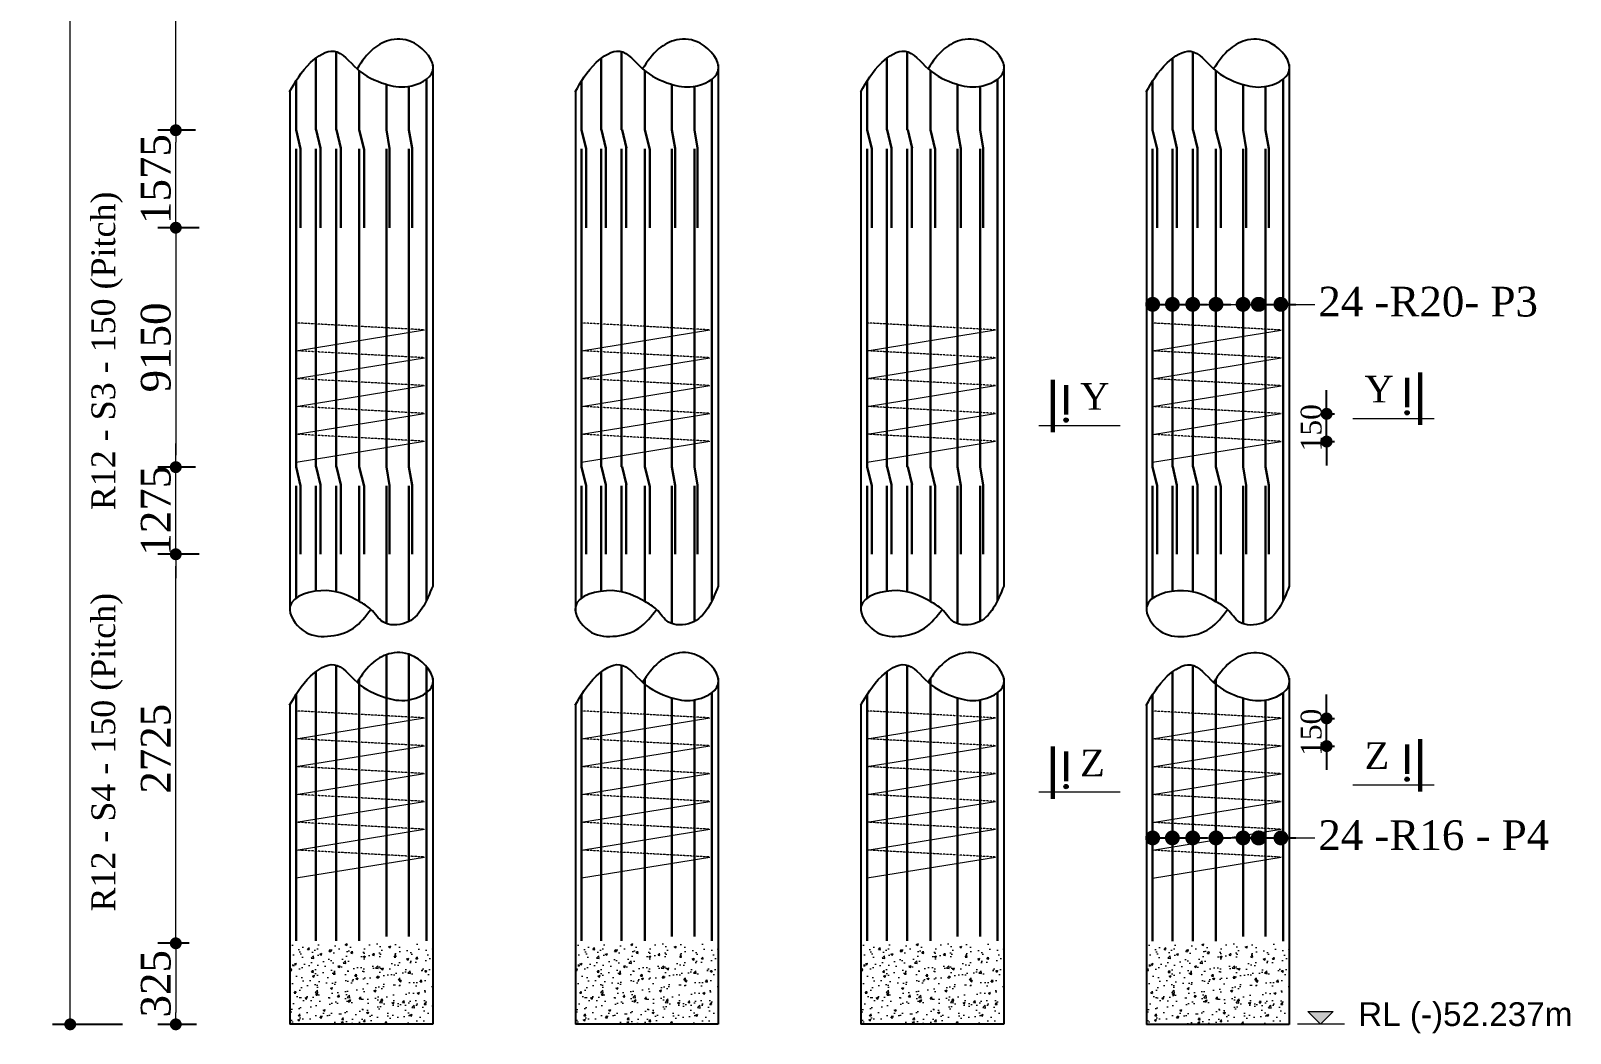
# Model space of a CAD drawing. Header units: millimetres. Extents: x -452357 to 35267, y 81803 to 461763.
# Drawn here: x -189205 to -176266, y 397953 to 406376 of the extents above; entities that cross this region are included whole.
import ezdxf

# ---------------------------------------------------------------- set-up
doc = ezdxf.new("R2010")
doc.units = ezdxf.units.MM
doc.header["$PDMODE"] = 2
doc.linetypes.add('DASHEDX2', pattern=[38.1, 25.4, -12.7])
doc.layers.get('Defpoints').update_dxf_attribs({"lineweight": 13})
for name, color, linetype, lineweight in [('Binder', 136, 'Continuous', 15), ('dim', 96, 'Continuous', 25), ('Dimision', 96, 'Continuous', 18), ('hatch', 65, 'Continuous', 15), ('Reinf.', 12, 'Continuous', 30), ('Text', 7, 'Continuous', 15)]:
    doc.layers.add(name, color=color, linetype=linetype, lineweight=lineweight)
doc.layers.add('Pire Line', color=11, linetype='Continuous')
doc.styles.add('ROMANS', font='arial.ttf', dxfattribs={"height": 200})
doc.styles.get("Standard").update_dxf_attribs({"font": 'times.ttf'})
doc.dimstyles.new('ISO-25', dxfattribs={"dimtxt": 175, "dimasz": 100, "dimexe": 65, "dimexo": 115.625, "dimgap": 40, "dimtad": 1, "dimtoh": 1, "dimdec": 0, "dimtxsty": 'Standard', "dimblk": 'DOT', "dimcen": 300, "dimclrd": 256, "dimclre": 256, "dimclrt": 256, "dimadec": 0, "dimazin": 0, "dimtfac": 1, "dimtdec": 0, "dimtix": 1, "dimtmove": 0, "dimatfit": 3, "dimldrblk": 'DOT', "dimfxl": 75, "dimlwd": -1, "dimarcsym": 0})

# ---------------------------------------------------------------- blocks, each defined once
blk = doc.blocks.new('_Dot')
at = {"color": 0, "linetype": 'ByBlock', "lineweight": -2}
blk.add_line((-0.5, 0), (-1, 0), dxfattribs=at)
at = {"color": 0, "linetype": 'ByBlock', "const_width": 0.5}
blk.add_lwpolyline([(-0.25, 0, 1), (0.25, 0, 1)], format="xyb", close=True, dxfattribs=at)
blk = doc.blocks.new('*D720')
at = {"layer": 'Defpoints', "color": 0, "ltscale": 3, "transparency": 16777216}
for p in [(-187986, 409167), (-187673, 409167), (-187703, 405540)]:
    blk.add_point(p, dxfattribs=at)
at = {"layer": 'Dimision', "color": 1, "lineweight": -2, "ltscale": 3, "transparency": 16777216}
for p, q in [((-187788, 409167), (-188136, 409167)), ((-187819, 405540), (-188136, 405540))]:
    blk.add_line(p, q, dxfattribs=at)
at = {"layer": 'Dimision', "ltscale": 3, "transparency": 16777216}
blk.add_line((-187986, 405640), (-187986, 409067), dxfattribs=at)
at = {"layer": 'Dimision', "ltscale": 3, "transparency": 16777216, "xscale": 100, "yscale": 100, "zscale": 100}
for p, rotation in [((-187986, 409167), 90), ((-187986, 405540), 270)]:
    blk.add_blockref('_Dot', p, dxfattribs=dict(at, rotation=rotation))
at = {"layer": 'Dimision', "ltscale": 3, "transparency": 16777216, "insert": (-188153, 407353), "char_height": 250, "attachment_point": 5, "rotation": 90}
blk.add_mtext('8850', dxfattribs=at)
blk = doc.blocks.new('*D724')
at = {"layer": 'Defpoints', "color": 0, "ltscale": 3, "transparency": 16777216}
for p in [(-187757, 398708), (-187986, 398027), (-187696, 398027)]:
    blk.add_point(p, dxfattribs=at)
at = {"layer": 'Dimision', "color": 1, "lineweight": -2, "ltscale": 3, "transparency": 16777216}
for p, q in [((-187872, 398708), (-188136, 398708)), ((-187812, 398027), (-188136, 398027))]:
    blk.add_line(p, q, dxfattribs=at)
at = {"layer": 'Dimision', "ltscale": 3, "transparency": 16777216}
blk.add_line((-187986, 398608), (-187986, 398127), dxfattribs=at)
at = {"layer": 'Dimision', "ltscale": 3, "transparency": 16777216, "xscale": 100, "yscale": 100, "zscale": 100}
for p, rotation in [((-187986, 398708), 90), ((-187986, 398027), 270)]:
    blk.add_blockref('_Dot', p, dxfattribs=dict(at, rotation=rotation))
at = {"layer": 'Dimision', "ltscale": 3, "transparency": 16777216, "insert": (-188153, 398368), "char_height": 250, "attachment_point": 5, "rotation": 90}
blk.add_mtext('325', dxfattribs=at)
blk = doc.blocks.new('*D725')
at = {"layer": 'Defpoints', "color": 0, "ltscale": 3, "transparency": 16777216}
for p in [(-188873, 427702), (-188486, 427702), (-188319, 398027)]:
    blk.add_point(p, dxfattribs=at)
at = {"layer": 'Dimision', "color": 1, "lineweight": -2, "ltscale": 3, "transparency": 16777216}
for p, q in [((-188602, 427702), (-189023, 427702)), ((-188435, 398027), (-189023, 398027))]:
    blk.add_line(p, q, dxfattribs=at)
at = {"layer": 'Dimision', "ltscale": 3, "transparency": 16777216}
blk.add_line((-188873, 398127), (-188873, 427602), dxfattribs=at)
at = {"layer": 'Dimision', "ltscale": 3, "transparency": 16777216, "xscale": 100, "yscale": 100, "zscale": 100}
for p, rotation in [((-188873, 427702), 90), ((-188873, 398027), 270)]:
    blk.add_blockref('_Dot', p, dxfattribs=dict(at, rotation=rotation))
at = {"layer": 'Dimision', "ltscale": 3, "transparency": 16777216, "insert": (-189040, 412865), "char_height": 250, "attachment_point": 5, "rotation": 90}
blk.add_mtext('56450', dxfattribs=at)
blk = doc.blocks.new('*D698')
at = {"layer": 'Defpoints', "color": 0, "ltscale": 3, "transparency": 16777216}
for p in [(-187986, 405540), (-187703, 405540), (-187673, 404721)]:
    blk.add_point(p, dxfattribs=at)
at = {"layer": 'Dimision', "color": 1, "lineweight": -2, "ltscale": 3, "transparency": 16777216}
for p, q in [((-187819, 405540), (-188136, 405540)), ((-187788, 404721), (-188136, 404721))]:
    blk.add_line(p, q, dxfattribs=at)
at = {"layer": 'Dimision', "ltscale": 3, "transparency": 16777216}
blk.add_line((-187986, 404821), (-187986, 405440), dxfattribs=at)
at = {"layer": 'Dimision', "ltscale": 3, "transparency": 16777216, "xscale": 100, "yscale": 100, "zscale": 100}
for p, rotation in [((-187986, 405540), 90), ((-187986, 404721), 270)]:
    blk.add_blockref('_Dot', p, dxfattribs=dict(at, rotation=rotation))
at = {"layer": 'Dimision', "ltscale": 3, "transparency": 16777216, "insert": (-188153, 405130), "char_height": 250, "attachment_point": 5, "rotation": 90}
blk.add_mtext('1575', dxfattribs=at)
blk = doc.blocks.new('*D699')
at = {"layer": 'Defpoints', "color": 0, "ltscale": 3, "transparency": 16777216}
for p in [(-187703, 404721), (-187986, 402709), (-187703, 402709)]:
    blk.add_point(p, dxfattribs=at)
at = {"layer": 'Dimision', "color": 1, "lineweight": -2, "ltscale": 3, "transparency": 16777216}
for p, q in [((-187819, 404721), (-188136, 404721)), ((-187819, 402709), (-188136, 402709))]:
    blk.add_line(p, q, dxfattribs=at)
at = {"layer": 'Dimision', "ltscale": 3, "transparency": 16777216}
blk.add_line((-187986, 404621), (-187986, 402809), dxfattribs=at)
at = {"layer": 'Dimision', "ltscale": 3, "transparency": 16777216, "xscale": 100, "yscale": 100, "zscale": 100}
for p, rotation in [((-187986, 404721), 90), ((-187986, 402709), 270)]:
    blk.add_blockref('_Dot', p, dxfattribs=dict(at, rotation=rotation))
at = {"layer": 'Dimision', "ltscale": 3, "transparency": 16777216, "insert": (-188153, 403715), "char_height": 250, "attachment_point": 5, "rotation": 90}
blk.add_mtext('9150', dxfattribs=at)
blk = doc.blocks.new('*D760')
at = {"layer": 'Defpoints', "color": 0, "ltscale": 3, "transparency": 16777216}
for p in [(-187986, 402709), (-187703, 402709), (-187673, 401977)]:
    blk.add_point(p, dxfattribs=at)
at = {"layer": 'Dimision', "ltscale": 3, "transparency": 16777216}
for p, q in [((-187986, 402809), (-187986, 402909)), ((-187986, 401977), (-187986, 402709)), ((-187986, 401877), (-187986, 401777))]:
    blk.add_line(p, q, dxfattribs=at)
at = {"layer": 'Dimision', "color": 1, "lineweight": -2, "ltscale": 3, "transparency": 16777216}
for p, q in [((-187819, 402709), (-188136, 402709)), ((-187788, 401977), (-188136, 401977))]:
    blk.add_line(p, q, dxfattribs=at)
at = {"layer": 'Dimision', "ltscale": 3, "transparency": 16777216, "xscale": 100, "yscale": 100, "zscale": 100}
for p, rotation in [((-187986, 402709), 270), ((-187986, 401977), 90)]:
    blk.add_blockref('_Dot', p, dxfattribs=dict(at, rotation=rotation))
at = {"layer": 'Dimision', "ltscale": 3, "transparency": 16777216, "insert": (-188153, 402343), "char_height": 250, "attachment_point": 5, "rotation": 90}
blk.add_mtext('1275', dxfattribs=at)
blk = doc.blocks.new('*D761')
at = {"layer": 'Defpoints', "color": 0, "ltscale": 3, "transparency": 16777216}
for p in [(-187986, 401977), (-187703, 401977), (-187757, 398708)]:
    blk.add_point(p, dxfattribs=at)
at = {"layer": 'Dimision', "color": 1, "lineweight": -2, "ltscale": 3, "transparency": 16777216}
for p, q in [((-187819, 401977), (-188136, 401977)), ((-187872, 398708), (-188136, 398708))]:
    blk.add_line(p, q, dxfattribs=at)
at = {"layer": 'Dimision', "ltscale": 3, "transparency": 16777216}
blk.add_line((-187986, 398808), (-187986, 401877), dxfattribs=at)
at = {"layer": 'Dimision', "ltscale": 3, "transparency": 16777216, "xscale": 100, "yscale": 100, "zscale": 100}
for p, rotation in [((-187986, 401977), 90), ((-187986, 398708), 270)]:
    blk.add_blockref('_Dot', p, dxfattribs=dict(at, rotation=rotation))
at = {"layer": 'Dimision', "ltscale": 3, "transparency": 16777216, "insert": (-188153, 400343), "char_height": 250, "attachment_point": 5, "rotation": 90}
blk.add_mtext('2725', dxfattribs=at)
blk = doc.blocks.new('*D738')
at = {"layer": 'Defpoints', "color": 0, "ltscale": 3, "transparency": 16777216}
for p in [(-178722, 403157), (-178313, 403157), (-178736, 402924)]:
    blk.add_point(p, dxfattribs=at)
at = {"layer": 'Pire Line', "linetype": 'Continuous', "ltscale": 3, "transparency": 16777216}
for p, q in [((-178313, 403257), (-178313, 403357)), ((-178313, 402924), (-178313, 403157)), ((-178313, 402824), (-178313, 402724))]:
    blk.add_line(p, q, dxfattribs=at)
at = {"layer": 'Pire Line', "linetype": 'Continuous', "lineweight": -2, "ltscale": 3, "transparency": 16777216}
for p, q in [((-178348, 403157), (-178248, 403157)), ((-178348, 402924), (-178248, 402924))]:
    blk.add_line(p, q, dxfattribs=at)
at = {"layer": 'Pire Line', "ltscale": 3, "transparency": 16777216, "xscale": 100, "yscale": 100, "zscale": 100}
for p, rotation in [((-178313, 403157), 270), ((-178313, 402924), 90)]:
    blk.add_blockref('_Dot', p, dxfattribs=dict(at, rotation=rotation))
at = {"layer": 'Pire Line', "ltscale": 3, "transparency": 16777216, "insert": (-178442, 403040), "char_height": 175, "attachment_point": 5, "rotation": 90}
blk.add_mtext('150', dxfattribs=at)
blk = doc.blocks.new('*D739')
at = {"layer": 'Defpoints', "color": 0, "ltscale": 3, "transparency": 16777216}
for p in [(-178722, 400598), (-178313, 400598), (-178736, 400365)]:
    blk.add_point(p, dxfattribs=at)
at = {"layer": 'Pire Line', "linetype": 'Continuous', "ltscale": 3, "transparency": 16777216}
for p, q in [((-178313, 400698), (-178313, 400798)), ((-178313, 400365), (-178313, 400598)), ((-178313, 400265), (-178313, 400165))]:
    blk.add_line(p, q, dxfattribs=at)
at = {"layer": 'Pire Line', "linetype": 'Continuous', "lineweight": -2, "ltscale": 3, "transparency": 16777216}
for p, q in [((-178348, 400598), (-178248, 400598)), ((-178348, 400365), (-178248, 400365))]:
    blk.add_line(p, q, dxfattribs=at)
at = {"layer": 'Pire Line', "ltscale": 3, "transparency": 16777216, "xscale": 100, "yscale": 100, "zscale": 100}
for p, rotation in [((-178313, 400598), 270), ((-178313, 400365), 90)]:
    blk.add_blockref('_Dot', p, dxfattribs=dict(at, rotation=rotation))
at = {"layer": 'Pire Line', "ltscale": 3, "transparency": 16777216, "insert": (-178442, 400481), "char_height": 175, "attachment_point": 5, "rotation": 90}
blk.add_mtext('150', dxfattribs=at)

msp = doc.modelspace()

# ---------------------------------------------------------------- hatches: boundary and pattern name
at = {"layer": 'Dimision', "ltscale": 5}
msp.add_hatch(color=256, dxfattribs=at).paths.add_polyline_path([(-178470.8, 398135.5), (-178258.6, 398135.5), (-178364.7, 398029.5)])
at = {"layer": 'hatch', "ltscale": 30}
h = msp.add_hatch(dxfattribs=at)
h.set_pattern_fill('AR-CONC', color=256, style=0)
h.set_pattern_definition([(50, (115809.95, 304691.55), (182.18467, -15.939086), [19.05, -209.55]), (355, (115809.95, 304691.55), (-35.24283, 191.05664), [15.24, -167.64]), (100.451, (115825.13, 304690.22), (146.9425, 175.11669), [16.19, -178.09]), (46.1842, (115809.95, 304742.35), (271.07904, -42.04233), [28.575, -314.325]), (96.6356, (115832.54, 304738.85), (237.40423, 247.42556), [24.285, -267.135]), (351.184, (115809.95, 304742.35), (237.4046, 247.42512), [22.86, -251.46]), (21, (115835.35, 304729.65), (151.61488, -102.26552), [19.05, -209.55]), (326, (115835.35, 304729.65), (61.80203, 184.18797), [15.24, -167.64]), (71.4514, (115847.99, 304721.13), (213.41649, 81.92286), [16.19, -178.09]), (37.5, (115809.95, 304691.55), (3.088603, 84.555039), [0, -165.608, 0, -170.18, 0, -168.275]), (7.5, (115809.95, 304691.55), (66.819663, 100.180575), [0, -97.028, 0, -161.798, 0, -64.135]), (327.5, (115753.31, 304691.55), (135.590595, -5.728744), [0, -63.5, 0, -198.12, 0, -262.89]), (317.5, (115727.91, 304691.55), (148.12918, 25.42649), [0, -82.55, 0, -131.572, 0, -186.69])])
h.paths.add_polyline_path([(-185826.7, 398708.2), (-187026.7, 398708.2), (-187026.7, 398027.5), (-185826.7, 398027.5)])
h = msp.add_hatch(dxfattribs=at)
h.set_pattern_fill('AR-CONC', color=256, style=0)
h.set_pattern_definition([(50, (118209.9, 304691.43), (182.18467, -15.939086), [19.05, -209.55]), (355, (118209.9, 304691.43), (-35.24283, 191.05664), [15.24, -167.64]), (100.451, (118225.08, 304690.1), (146.9425, 175.11669), [16.19, -178.09]), (46.1842, (118209.9, 304742.23), (271.07904, -42.04233), [28.575, -314.325]), (96.6356, (118232.49, 304738.73), (237.40423, 247.42556), [24.285, -267.135]), (351.184, (118209.9, 304742.23), (237.4046, 247.42512), [22.86, -251.46]), (21, (118235.3, 304729.53), (151.61488, -102.26552), [19.05, -209.55]), (326, (118235.3, 304729.53), (61.80203, 184.18797), [15.24, -167.64]), (71.4514, (118247.93, 304721), (213.41649, 81.92286), [16.19, -178.09]), (37.5, (118209.896, 304691.43), (3.088603, 84.555039), [0, -165.608, 0, -170.18, 0, -168.275]), (7.5, (118209.9, 304691.43), (66.819663, 100.180575), [0, -97.028, 0, -161.798, 0, -64.135]), (327.5, (118153.254, 304691.43), (135.590595, -5.728744), [0, -63.5, 0, -198.12, 0, -262.89]), (317.5, (118127.85, 304691.43), (148.12918, 25.42649), [0, -82.55, 0, -131.572, 0, -186.69])])
h.paths.add_polyline_path([(-183426.8, 398708.1), (-184626.8, 398708.1), (-184626.8, 398027.4), (-183426.8, 398027.4)])
h = msp.add_hatch(dxfattribs=at)
h.set_pattern_fill('AR-CONC', color=256, style=0)
h.set_pattern_definition([(50, (120609.9, 304691.43), (182.18467, -15.939086), [19.05, -209.55]), (355, (120609.9, 304691.43), (-35.24283, 191.05664), [15.24, -167.64]), (100.451, (120625.08, 304690.1), (146.9425, 175.11669), [16.19, -178.09]), (46.1842, (120609.9, 304742.23), (271.07904, -42.04233), [28.575, -314.325]), (96.6356, (120632.49, 304738.73), (237.40423, 247.42556), [24.285, -267.135]), (351.184, (120609.9, 304742.23), (237.4046, 247.42512), [22.86, -251.46]), (21, (120635.3, 304729.53), (151.61488, -102.26552), [19.05, -209.55]), (326, (120635.3, 304729.53), (61.80203, 184.18797), [15.24, -167.64]), (71.4514, (120647.93, 304721), (213.41649, 81.92286), [16.19, -178.09]), (37.5, (120609.896, 304691.43), (3.088603, 84.555039), [0, -165.608, 0, -170.18, 0, -168.275]), (7.5, (120609.9, 304691.43), (66.819663, 100.180575), [0, -97.028, 0, -161.798, 0, -64.135]), (327.5, (120553.254, 304691.43), (135.590595, -5.728744), [0, -63.5, 0, -198.12, 0, -262.89]), (317.5, (120527.85, 304691.43), (148.12918, 25.42649), [0, -82.55, 0, -131.572, 0, -186.69])])
h.paths.add_polyline_path([(-181026.8, 398708.1), (-182226.8, 398708.1), (-182226.8, 398027.4), (-181026.8, 398027.4)])
h = msp.add_hatch(dxfattribs=at)
h.set_pattern_fill('AR-CONC', color=256, style=0)
h.set_pattern_definition([(50, (123009.95, 304690.47), (182.18467, -15.939086), [19.05, -209.55]), (355, (123009.95, 304690.47), (-35.24283, 191.05664), [15.24, -167.64]), (100.451, (123025.13, 304689.14), (146.9425, 175.11669), [16.19, -178.09]), (46.1842, (123009.95, 304741.27), (271.07904, -42.04233), [28.575, -314.325]), (96.6356, (123032.54, 304737.76), (237.40423, 247.42556), [24.285, -267.135]), (351.184, (123009.95, 304741.27), (237.4046, 247.42512), [22.86, -251.46]), (21, (123035.35, 304728.57), (151.61488, -102.26552), [19.05, -209.55]), (326, (123035.35, 304728.57), (61.80203, 184.18797), [15.24, -167.64]), (71.4514, (123047.99, 304720.05), (213.41649, 81.92286), [16.19, -178.09]), (37.5, (123009.95, 304690.47), (3.088603, 84.555039), [0, -165.608, 0, -170.18, 0, -168.275]), (7.5, (123009.95, 304690.47), (66.819663, 100.180575), [0, -97.028, 0, -161.798, 0, -64.135]), (327.5, (122953.31, 304690.47), (135.590595, -5.728744), [0, -63.5, 0, -198.12, 0, -262.89]), (317.5, (122927.91, 304690.47), (148.12918, 25.42649), [0, -82.55, 0, -131.572, 0, -186.69])])
h.paths.add_polyline_path([(-178626.7, 398707.2), (-179826.7, 398707.2), (-179826.7, 398026.4), (-178626.7, 398026.4)])
at = {"layer": 'Text'}
for points in [[(-177637.1, 403183.5, -1), (-177637.1, 403147.6, -1)], [(-180503.1, 403122.1, 1), (-180503.1, 403086.2, 1)], [(-177637.1, 400104.2, -1), (-177637.1, 400068.4, -1)], [(-180503.1, 400042.9, 1), (-180503.1, 400007, 1)]]:
    msp.add_hatch(color=256, dxfattribs=at).paths.add_polyline_path(points)

# ---------------------------------------------------------------- linework, layer by layer
at = {"layer": 'Binder', "linetype": 'DASHEDX2', "ltscale": 0.007}
for p, q in [((-185896.3, 403862.2), (-186975.2, 403920.8)), ((-183496.4, 403862), (-184575.2, 403920.7)), ((-181096.4, 403862), (-182175.2, 403920.7)), ((-178696.3, 403861.1), (-179775.2, 403919.7)), ((-185896.3, 403628.3), (-186975.2, 403687)), ((-183496.4, 403628.2), (-184575.2, 403686.9)), ((-181096.4, 403628.2), (-182175.2, 403686.9)), ((-178696.3, 403627.3), (-179775.2, 403685.9)), ((-185896.3, 403394.5), (-186975.2, 403453.2)), ((-183496.4, 403394.4), (-184575.2, 403453.1)), ((-181096.4, 403394.4), (-182175.2, 403453.1)), ((-178696.3, 403393.5), (-179775.2, 403452.1)), ((-185896.3, 403160.7), (-186975.2, 403219.4)), ((-183496.4, 403160.6), (-184575.2, 403219.3)), ((-181096.4, 403160.6), (-182175.2, 403219.3)), ((-178696.3, 403159.6), (-179775.2, 403218.3)), ((-185896.3, 402926.9), (-186975.2, 402985.6)), ((-183496.4, 402926.8), (-184575.2, 402985.5)), ((-181096.4, 402926.8), (-182175.2, 402985.5)), ((-178696.3, 402925.8), (-179775.2, 402984.5)), ((-185896.3, 400602), (-186975.2, 400660.6)), ((-183496.4, 400601.8), (-184575.2, 400660.5)), ((-181096.4, 400601.8), (-182175.2, 400660.5)), ((-178696.3, 400600.9), (-179775.2, 400659.6)), ((-185896.3, 400368.2), (-186975.2, 400426.8)), ((-183496.4, 400368), (-184575.2, 400426.7)), ((-181096.4, 400368), (-182175.2, 400426.7)), ((-178696.3, 400367.1), (-179775.2, 400425.7)), ((-185896.3, 400134.4), (-186975.2, 400193)), ((-183496.4, 400134.2), (-184575.2, 400192.9)), ((-181096.4, 400134.2), (-182175.2, 400192.9)), ((-178696.3, 400133.3), (-179775.2, 400191.9)), ((-185896.3, 399900.5), (-186975.2, 399959.2)), ((-183496.4, 399900.4), (-184575.2, 399959.1)), ((-181096.4, 399900.4), (-182175.2, 399959.1)), ((-178696.3, 399899.5), (-179775.2, 399958.1)), ((-185896.3, 399666.7), (-186975.2, 399725.4)), ((-183496.4, 399666.6), (-184575.2, 399725.3)), ((-181096.4, 399666.6), (-182175.2, 399725.3)), ((-178696.3, 399665.7), (-179775.2, 399724.3)), ((-185896.3, 399432.9), (-186975.2, 399491.6)), ((-183496.4, 399432.8), (-184575.2, 399491.5)), ((-181096.4, 399432.8), (-182175.2, 399491.5)), ((-178696.3, 399431.8), (-179775.2, 399490.5))]:
    msp.add_line(p, q, dxfattribs=at)
at = {"layer": 'Binder', "ltscale": 5}
for p, q in [((-186975.2, 403687), (-185896.3, 403862.2)), ((-184575.2, 403686.9), (-183496.4, 403862)), ((-182175.2, 403686.9), (-181096.4, 403862)), ((-179775.2, 403685.9), (-178696.3, 403861.1)), ((-186975.2, 403453.2), (-185896.3, 403628.3)), ((-184575.2, 403453.1), (-183496.4, 403628.2)), ((-182175.2, 403453.1), (-181096.4, 403628.2)), ((-179775.2, 403452.1), (-178696.3, 403627.3)), ((-186975.2, 403219.4), (-185896.3, 403394.5)), ((-184575.2, 403219.3), (-183496.4, 403394.4)), ((-182175.2, 403219.3), (-181096.4, 403394.4)), ((-179775.2, 403218.3), (-178696.3, 403393.5)), ((-186975.2, 402985.6), (-185896.3, 403160.7)), ((-184575.2, 402985.5), (-183496.4, 403160.6)), ((-182175.2, 402985.5), (-181096.4, 403160.6)), ((-179775.2, 402984.5), (-178696.3, 403159.6)), ((-186975.2, 402751.8), (-185896.3, 402926.9)), ((-184575.2, 402751.7), (-183496.4, 402926.8)), ((-182175.2, 402751.7), (-181096.4, 402926.8)), ((-179775.2, 402750.7), (-178696.3, 402925.8)), ((-186975.2, 400426.8), (-185896.3, 400602)), ((-184575.2, 400426.7), (-183496.4, 400601.8)), ((-182175.2, 400426.7), (-181096.4, 400601.8)), ((-179775.2, 400425.7), (-178696.3, 400600.9)), ((-186975.2, 400193), (-185896.3, 400368.2)), ((-184575.2, 400192.9), (-183496.4, 400368)), ((-182175.2, 400192.9), (-181096.4, 400368)), ((-179775.2, 400191.9), (-178696.3, 400367.1)), ((-186975.2, 399959.2), (-185896.3, 400134.4)), ((-184575.2, 399959.1), (-183496.4, 400134.2)), ((-182175.2, 399959.1), (-181096.4, 400134.2)), ((-179775.2, 399958.1), (-178696.3, 400133.3)), ((-186975.2, 399725.4), (-185896.3, 399900.5)), ((-184575.2, 399725.3), (-183496.4, 399900.4)), ((-182175.2, 399725.3), (-181096.4, 399900.4)), ((-179775.2, 399724.3), (-178696.3, 399899.5)), ((-186975.2, 399491.6), (-185896.3, 399666.7)), ((-184575.2, 399491.5), (-183496.4, 399666.6)), ((-182175.2, 399491.5), (-181096.4, 399666.6)), ((-179775.2, 399490.5), (-178696.3, 399665.7)), ((-186975.2, 399257.8), (-185896.3, 399432.9)), ((-184575.2, 399257.7), (-183496.4, 399432.8)), ((-182175.2, 399257.7), (-181096.4, 399432.8)), ((-179775.2, 399256.7), (-178696.3, 399431.8))]:
    msp.add_line(p, q, dxfattribs=at)
at = {"layer": 'dim', "ltscale": 30}
for points in [[(-187028.8, 405863.3), (-186852.4, 406108.1), (-186654.7, 406204.7), (-186462.5, 406056.6), (-186226.9, 405929.4), (-186036.3, 405907.3), (-185826.7, 406040.2), (-185979.1, 406271.1), (-186174.9, 406299.6), (-186324.6, 406225.7), (-186462.5, 406056.6)], [(-184628.8, 405863.1), (-184452.4, 406107.9), (-184254.8, 406204.5), (-184062.5, 406056.4), (-183827, 405929.3), (-183636.3, 405907.2), (-183426.8, 406040.1), (-183579.1, 406270.9), (-183775, 406299.5), (-183924.7, 406225.6), (-184062.5, 406056.4)], [(-182228.8, 405863.1), (-182052.4, 406107.9), (-181854.8, 406204.5), (-181662.5, 406056.4), (-181427, 405929.3), (-181236.3, 405907.2), (-181026.8, 406040.1), (-181179.1, 406270.9), (-181375, 406299.5), (-181524.7, 406225.6), (-181662.5, 406056.4)], [(-179828.8, 405862.2), (-179652.4, 406107), (-179454.7, 406203.6), (-179262.5, 406055.5), (-179026.9, 405928.3), (-178836.3, 405906.2), (-178626.7, 406039.1), (-178779.1, 406270), (-178974.9, 406298.6), (-179124.6, 406224.7), (-179262.5, 406055.5)], [(-185826.7, 401710.3), (-186054.3, 401400.4), (-186244.2, 401407.9), (-186345.4, 401513.9), (-186442.8, 401579.7), (-186717, 401671.5), (-187026.7, 401534.2), (-186914.6, 401335.5), (-186711.7, 401287.7), (-186492.7, 401356.4), (-186345.4, 401513.9)], [(-183426.8, 401710.2), (-183654.4, 401400.3), (-183844.3, 401407.7), (-183945.4, 401513.7), (-184042.8, 401579.6), (-184317, 401671.4), (-184626.8, 401534.1), (-184514.6, 401335.3), (-184311.8, 401287.6), (-184092.7, 401356.3), (-183945.4, 401513.7)], [(-181026.8, 401710.2), (-181254.4, 401400.3), (-181444.3, 401407.7), (-181545.4, 401513.7), (-181642.8, 401579.6), (-181917, 401671.4), (-182226.8, 401534.1), (-182114.6, 401335.3), (-181911.8, 401287.6), (-181692.7, 401356.3), (-181545.4, 401513.7)], [(-178626.7, 401709.2), (-178854.3, 401399.4), (-179044.2, 401406.8), (-179145.4, 401512.8), (-179242.8, 401578.7), (-179517, 401670.4), (-179826.7, 401533.1), (-179714.6, 401334.4), (-179511.7, 401286.6), (-179292.7, 401355.3), (-179145.4, 401512.8)], [(-187028.8, 400707.8), (-186852.4, 400952.6), (-186654.7, 401049.2), (-186462.5, 400901.1), (-186226.9, 400774), (-186036.3, 400751.9), (-185826.7, 400884.8), (-185979.1, 401115.6), (-186174.9, 401144.2), (-186324.6, 401070.3), (-186462.5, 400901.1)], [(-184628.8, 400707.7), (-184452.4, 400952.5), (-184254.8, 401049.1), (-184062.5, 400901), (-183827, 400773.9), (-183636.3, 400751.7), (-183426.8, 400884.7), (-183579.1, 401115.5), (-183775, 401144.1), (-183924.7, 401070.2), (-184062.5, 400901)], [(-182228.8, 400707.7), (-182052.4, 400952.5), (-181854.8, 401049.1), (-181662.5, 400901), (-181427, 400773.9), (-181236.3, 400751.7), (-181026.8, 400884.7), (-181179.1, 401115.5), (-181375, 401144.1), (-181524.7, 401070.2), (-181662.5, 400901)], [(-179828.8, 400706.8), (-179652.4, 400951.5), (-179454.7, 401048.1), (-179262.5, 400900), (-179026.9, 400772.9), (-178836.3, 400750.8), (-178626.7, 400883.7), (-178779.1, 401114.5), (-178974.9, 401143.1), (-179124.6, 401069.2), (-179262.5, 400900)]]:
    msp.add_spline(points, degree=3, dxfattribs=at)
at = {"layer": 'Dimision', "ltscale": 5}
for p, q in [((-186031.8, 406247.8), (-186031.8, 406247.8)), ((-186031.8, 406247.8), (-186031.8, 406247.8)), ((-183631.8, 406247.6), (-183631.8, 406247.6)), ((-183631.8, 406247.6), (-183631.8, 406247.6)), ((-181231.8, 406247.6), (-181231.8, 406247.6)), ((-181231.8, 406247.6), (-181231.8, 406247.6)), ((-186031.8, 401092.3), (-186031.8, 401092.3)), ((-186031.8, 401092.3), (-186031.8, 401092.3)), ((-183631.8, 401092.2), (-183631.8, 401092.2)), ((-183631.8, 401092.2), (-183631.8, 401092.2)), ((-181231.8, 401092.2), (-181231.8, 401092.2)), ((-181231.8, 401092.2), (-181231.8, 401092.2)), ((-178161.5, 398029.5), (-178558.4, 398029.5))]:
    msp.add_line(p, q, dxfattribs=at)
msp.add_lwpolyline([(-178470.8, 398135.5), (-178258.6, 398135.5), (-178364.7, 398029.5)], close=True, dxfattribs=at)
at = {"layer": 'Pire Line', "ltscale": 3}
for p, q in [((-185826.7, 406092.5), (-185826.7, 401710.3)), ((-183426.8, 406092.4), (-183426.8, 401710.2)), ((-181026.8, 406092.4), (-181026.8, 401710.2)), ((-178626.7, 406091.5), (-178626.7, 401709.2)), ((-187026.7, 405866.8), (-187026.7, 401498.4)), ((-184626.8, 405866.7), (-184626.8, 401498.3)), ((-182226.8, 405866.7), (-182226.8, 401498.3)), ((-179826.7, 405865.7), (-179826.7, 401497.3)), ((-185826.7, 400937.1), (-185826.7, 398027.5)), ((-183426.8, 400937), (-183426.8, 398027.4)), ((-181026.8, 400937), (-181026.8, 398027.4)), ((-178626.7, 400936), (-178626.7, 398026.4)), ((-187026.7, 400711.4), (-187026.7, 398027.5)), ((-184626.8, 400711.3), (-184626.8, 398027.4)), ((-182226.8, 400711.3), (-182226.8, 398027.4)), ((-179826.7, 400710.3), (-179826.7, 398026.4)), ((-185826.7, 398027.5), (-187026.7, 398027.5)), ((-183426.8, 398027.4), (-184626.8, 398027.4)), ((-181026.8, 398027.4), (-182226.8, 398027.4)), ((-178626.7, 398026.4), (-179826.7, 398026.4))]:
    msp.add_line(p, q, dxfattribs=at)
at = {"layer": 'Reinf.', "ltscale": 5}
for p, q in [((-186443.1, 405542.5), (-186443.1, 406039.9)), ((-184043.1, 405542.4), (-184043.1, 406039.8)), ((-181643.1, 405542.4), (-181643.1, 406039.8)), ((-179243.1, 405541.4), (-179243.1, 406038.8)), ((-186975.2, 405542.5), (-186936.3, 405383.9)), ((-186806.9, 405542.5), (-186770.6, 405390.5)), ((-186633.9, 405542.5), (-186597.6, 405390.5)), ((-186443.1, 405542.5), (-186402.2, 405378.8)), ((-186215.2, 405542.5), (-186188.8, 405385.7)), ((-186025.7, 405542.5), (-185999.4, 405389)), ((-184575.2, 405542.4), (-184536.4, 405383.8)), ((-184406.9, 405542.4), (-184370.6, 405390.4)), ((-184233.9, 405542.4), (-184197.6, 405390.4)), ((-184043.1, 405542.4), (-184002.3, 405378.6)), ((-183815.2, 405542.4), (-183788.8, 405385.6)), ((-183625.8, 405542.4), (-183599.4, 405388.9)), ((-182175.2, 405542.4), (-182136.4, 405383.8)), ((-182006.9, 405542.4), (-181970.6, 405390.4)), ((-181833.9, 405542.4), (-181797.6, 405390.4)), ((-181643.1, 405542.4), (-181602.3, 405378.6)), ((-181415.2, 405542.4), (-181388.8, 405385.6)), ((-181225.8, 405542.4), (-181199.4, 405388.9)), ((-179775.2, 405541.4), (-179736.3, 405382.9)), ((-179606.9, 405541.4), (-179570.6, 405389.5)), ((-179433.9, 405541.4), (-179397.6, 405389.5)), ((-179243.1, 405541.4), (-179202.2, 405377.7)), ((-179015.2, 405541.4), (-178988.8, 405384.7)), ((-178825.7, 405541.4), (-178799.4, 405387.9)), ((-186936.3, 404721), (-186936.3, 405383.9)), ((-186770.6, 404721), (-186770.6, 405390.5)), ((-186599.6, 404721), (-186599.6, 405395.7)), ((-186443.1, 402711.7), (-186443.1, 405383.9)), ((-186402.2, 404721), (-186402.2, 405378.8)), ((-186188.8, 404721), (-186188.8, 405385.7)), ((-185999.4, 404721), (-185999.4, 405389)), ((-184536.4, 404721), (-184536.4, 405383.8)), ((-184370.6, 404721), (-184370.6, 405390.4)), ((-184199.6, 404721), (-184199.6, 405395.6)), ((-184043.1, 402711.6), (-184043.1, 405383.8)), ((-184002.3, 404721), (-184002.3, 405378.6)), ((-183788.8, 404721), (-183788.8, 405385.6)), ((-183599.4, 404721), (-183599.4, 405388.9)), ((-182136.4, 404721), (-182136.4, 405383.8)), ((-181970.6, 404721), (-181970.6, 405390.4)), ((-181799.6, 404721), (-181799.6, 405395.6)), ((-181643.1, 402711.6), (-181643.1, 405383.8)), ((-181602.3, 404721), (-181602.3, 405378.6)), ((-181388.8, 404721), (-181388.8, 405385.6)), ((-181199.4, 404721), (-181199.4, 405388.9)), ((-179736.3, 404721), (-179736.3, 405382.9)), ((-179570.6, 404721), (-179570.6, 405389.5)), ((-179399.6, 404721), (-179399.6, 405394.6)), ((-179243.1, 402710.6), (-179243.1, 405382.9)), ((-179202.2, 404721), (-179202.2, 405377.7)), ((-178988.8, 404721), (-178988.8, 405384.7)), ((-178799.4, 404721), (-178799.4, 405387.9)), ((-186975.2, 402711.7), (-186936.3, 402553.1)), ((-186806.9, 402711.7), (-186770.6, 402559.7)), ((-186633.9, 402711.7), (-186597.6, 402559.7)), ((-186443.1, 402711.7), (-186402.2, 402547.9)), ((-186215.2, 402711.7), (-186188.8, 402554.9)), ((-186025.7, 402711.7), (-185999.4, 402558.2)), ((-184575.2, 402711.6), (-184536.4, 402553)), ((-184406.9, 402711.6), (-184370.6, 402559.6)), ((-184233.9, 402711.6), (-184197.6, 402559.6)), ((-184043.1, 402711.6), (-184002.3, 402547.8)), ((-183815.2, 402711.6), (-183788.8, 402554.8)), ((-183625.8, 402711.6), (-183599.4, 402558)), ((-182175.2, 402711.6), (-182136.4, 402553)), ((-182006.9, 402711.6), (-181970.6, 402559.6)), ((-181833.9, 402711.6), (-181797.6, 402559.6)), ((-181643.1, 402711.6), (-181602.3, 402547.8)), ((-181415.2, 402711.6), (-181388.8, 402554.8)), ((-181225.8, 402711.6), (-181199.4, 402558)), ((-179775.2, 402710.6), (-179736.3, 402552)), ((-179606.9, 402710.6), (-179570.6, 402558.6)), ((-179433.9, 402710.6), (-179397.6, 402558.6)), ((-179243.1, 402710.6), (-179202.2, 402546.8)), ((-179015.2, 402710.6), (-178988.8, 402553.8)), ((-178825.7, 402710.6), (-178799.4, 402557.1)), ((-186936.3, 401977.2), (-186936.3, 402553.1)), ((-186770.6, 401977.2), (-186770.6, 402559.7)), ((-186599.6, 401977.2), (-186599.6, 402564.8)), ((-186443.1, 401579.9), (-186443.1, 402553.1)), ((-186402.2, 401977.2), (-186402.2, 402547.9)), ((-186188.8, 401977.2), (-186188.8, 402554.9)), ((-185999.4, 401977.2), (-185999.4, 402558.2)), ((-184536.4, 401977.2), (-184536.4, 402553)), ((-184370.6, 401977.2), (-184370.6, 402559.6)), ((-184199.6, 401977.2), (-184199.6, 402564.7)), ((-184043.1, 401579.8), (-184043.1, 402553.1)), ((-184002.3, 401977.2), (-184002.3, 402547.8)), ((-183788.8, 401977.2), (-183788.8, 402554.8)), ((-183599.4, 401977.2), (-183599.4, 402558)), ((-182136.4, 401977.2), (-182136.4, 402553)), ((-181970.6, 401977.2), (-181970.6, 402559.6)), ((-181799.6, 401977.2), (-181799.6, 402564.7)), ((-181643.1, 401579.8), (-181643.1, 402553.1)), ((-181602.3, 401977.2), (-181602.3, 402547.8)), ((-181388.8, 401977.2), (-181388.8, 402554.8)), ((-181199.4, 401977.2), (-181199.4, 402558)), ((-179736.3, 401977.2), (-179736.3, 402552)), ((-179570.6, 401977.2), (-179570.6, 402558.6)), ((-179399.6, 401977.2), (-179399.6, 402563.8)), ((-179243.1, 401578.8), (-179243.1, 402553.1)), ((-179202.2, 401977.2), (-179202.2, 402546.8)), ((-178988.8, 401977.2), (-178988.8, 402553.8)), ((-178799.4, 401977.2), (-178799.4, 402557.1)), ((-186443.1, 398728), (-186443.1, 400930.2)), ((-184043.1, 398727.9), (-184043.1, 400930.1)), ((-181643.1, 398727.9), (-181643.1, 400930.1)), ((-179243.1, 398726.9), (-179243.1, 400929.1))]:
    msp.add_line(p, q, dxfattribs=at)
for points in [[(-186638.4, 405542.5), (-186638.4, 406201.2)], [(-184238.5, 405542.4), (-184238.5, 406201.1)], [(-181838.5, 405542.4), (-181838.5, 406201.1)], [(-179438.4, 405541.4), (-179438.4, 406200.1)], [(-186809.4, 405542.5), (-186809.4, 406144.9)], [(-184409.5, 405542.4), (-184409.5, 406144.7)], [(-182009.5, 405542.4), (-182009.5, 406144.7)], [(-179609.4, 405541.4), (-179609.4, 406143.8)], [(-186975.2, 405542.5), (-186975.2, 405954.4)], [(-186215.2, 405542.5), (-186215.2, 405925.8)], [(-186025.7, 405542.5), (-186025.7, 405908.9)], [(-185879.2, 401587.7), (-185879.2, 405969.3)], [(-184575.2, 405542.4), (-184575.2, 405954.3)], [(-183815.2, 405542.4), (-183815.2, 405925.7)], [(-183625.8, 405542.4), (-183625.8, 405908.8)], [(-183479.3, 401587.6), (-183479.3, 405969.1)], [(-182175.2, 405542.4), (-182175.2, 405954.3)], [(-181415.2, 405542.4), (-181415.2, 405925.7)], [(-181225.8, 405542.4), (-181225.8, 405908.8)], [(-181079.3, 401587.6), (-181079.3, 405969.1)], [(-179775.2, 405541.4), (-179775.2, 405953.3)], [(-179015.2, 405541.4), (-179015.2, 405924.7)], [(-178825.7, 405541.4), (-178825.7, 405907.8)], [(-178679.2, 401586.6), (-178679.2, 405968.2)], [(-186975.2, 402711.7), (-186975.2, 405383.9)], [(-186809.4, 402711.7), (-186809.4, 405383.9)], [(-186638.4, 402711.7), (-186638.4, 405383.9)], [(-186215.2, 402711.7), (-186215.2, 405383.9)], [(-186025.7, 402711.7), (-186025.7, 405383.9)], [(-184575.2, 402711.6), (-184575.2, 405383.8)], [(-184409.5, 402711.7), (-184409.5, 405383.8)], [(-184238.5, 402711.7), (-184238.5, 405383.8)], [(-183815.2, 402711.6), (-183815.2, 405383.8)], [(-183625.8, 402711.6), (-183625.8, 405383.8)], [(-182175.2, 402711.6), (-182175.2, 405383.8)], [(-182009.5, 402711.7), (-182009.5, 405383.8)], [(-181838.5, 402711.7), (-181838.5, 405383.8)], [(-181415.2, 402711.6), (-181415.2, 405383.8)], [(-181225.8, 402711.6), (-181225.8, 405383.8)], [(-179775.2, 402710.6), (-179775.2, 405382.9)], [(-179609.4, 402711.7), (-179609.4, 405382.9)], [(-179438.4, 402711.7), (-179438.4, 405382.9)], [(-179015.2, 402710.6), (-179015.2, 405382.9)], [(-178825.7, 402710.6), (-178825.7, 405382.9)], [(-186975.2, 401608.1), (-186975.2, 402553.1)], [(-186809.4, 401666.7), (-186809.4, 402553.1)], [(-186638.4, 401661.6), (-186638.4, 402553.1)], [(-186215.2, 401393.9), (-186215.2, 402553.1)], [(-186025.7, 401413.6), (-186025.7, 402553.1)], [(-184575.2, 401608), (-184575.2, 402553.1)], [(-184409.5, 401666.6), (-184409.5, 402553.1)], [(-184238.5, 401661.4), (-184238.5, 402553.1)], [(-183815.2, 401393.8), (-183815.2, 402553.1)], [(-183625.8, 401413.4), (-183625.8, 402553.1)], [(-182175.2, 401608), (-182175.2, 402553.1)], [(-182009.5, 401666.6), (-182009.5, 402553.1)], [(-181838.5, 401661.4), (-181838.5, 402553.1)], [(-181415.2, 401393.8), (-181415.2, 402553.1)], [(-181225.8, 401413.4), (-181225.8, 402553.1)], [(-179775.2, 401607), (-179775.2, 402553.1)], [(-179609.4, 401665.6), (-179609.4, 402553.1)], [(-179438.4, 401660.5), (-179438.4, 402553.1)], [(-179015.2, 401392.8), (-179015.2, 402553.1)], [(-178825.7, 401412.5), (-178825.7, 402553.1)], [(-186215.2, 398765.8), (-186215.2, 401132.7)], [(-186025.7, 398765.8), (-186025.7, 401136.2)], [(-186809.4, 398728), (-186809.4, 400989.4)], [(-186638.4, 398728), (-186638.4, 401045.8)], [(-185879.2, 398728), (-185879.2, 401033.8)], [(-184409.5, 398727.9), (-184409.5, 400989.3)], [(-184238.5, 398727.9), (-184238.5, 401045.7)], [(-182009.5, 398727.9), (-182009.5, 400989.3)], [(-181838.5, 398727.9), (-181838.5, 401045.7)], [(-179609.4, 398726.9), (-179609.4, 400988.3)], [(-179438.4, 398726.9), (-179438.4, 401044.7)], [(-186975.2, 398728), (-186975.2, 400799)], [(-184575.2, 398727.9), (-184575.2, 400798.9)], [(-183815.2, 398765.7), (-183815.2, 400770.3)], [(-183625.8, 398765.7), (-183625.8, 400753.4)], [(-183479.3, 398727.9), (-183479.3, 400813.7)], [(-182175.2, 398727.9), (-182175.2, 400798.9)], [(-181415.2, 398765.7), (-181415.2, 400770.3)], [(-181225.8, 398765.7), (-181225.8, 400753.4)], [(-181079.3, 398727.9), (-181079.3, 400813.7)], [(-179775.2, 398726.9), (-179775.2, 400797.9)], [(-179015.2, 398764.8), (-179015.2, 400769.3)], [(-178825.7, 398764.8), (-178825.7, 400752.4)], [(-178679.2, 398726.9), (-178679.2, 400812.7)]]:
    msp.add_lwpolyline(points, dxfattribs=at)
at = {"layer": 'Text'}
for p, q in [((-180047.8, 403056), (-180732, 403056)), ((-178092.4, 403117.4), (-177408.2, 403117.4)), ((-180047.8, 399976.8), (-180732, 399976.8)), ((-178092.4, 400038.2), (-177408.2, 400038.2))]:
    msp.add_line(p, q, dxfattribs=at)
at = {"layer": 'Text', "const_width": 35.9}
for points in [[(-180613.4, 403001.2), (-180613.4, 403443.5)], [(-177637.1, 403211), (-177637.1, 403460.6)], [(-177526.9, 403062.5), (-177526.9, 403504.9)], [(-180503.1, 403149.7), (-180503.1, 403399.2)], [(-180613.4, 399921.9), (-180613.4, 400364.3)], [(-180503.1, 400070.4), (-180503.1, 400319.9)], [(-177637.1, 400131.8), (-177637.1, 400381.3)], [(-177526.9, 399983.3), (-177526.9, 400425.6)]]:
    msp.add_lwpolyline(points, dxfattribs=at)
at = {"layer": 'Text'}
for centre in [(-177637.1, 403165.5), (-180503.1, 403104.2), (-177637.1, 400086.3), (-180503.1, 400024.9)]:
    msp.add_circle(centre, 17.9, dxfattribs=at)

# ---------------------------------------------------------------- texts
at = {"layer": 'Dimision', "ltscale": 3, "char_height": 200, "attachment_point": 5, "rotation": 90}
for s, insert in [('R12 - S3 - 150 (Pitch)', (-188562.7, 403686)), ('R12 - S4 - 150 (Pitch)', (-188562.7, 400313.8))]:
    msp.add_mtext(s, dxfattribs=dict(at, insert=insert))
at = {"layer": 'Text'}
for s, height, p in [('24 -R20- P3', 250, (-178382.8, 403974.9)), ('Y', 224.2, (-177994, 403252.3)), ('Y', 224.2, (-180384.1, 403190.9)), ('Z', 224.2, (-180384.1, 400111.6)), ('Z', 224.2, (-177994, 400173)), ('24 -R16 - P4', 250, (-178382.8, 399491.6))]:
    msp.add_text(s, height=height, dxfattribs=at).set_placement(p)
at = {"layer": 'Text', "style": 'ROMANS'}
msp.add_text('RL (-)52.237m', height=200, dxfattribs=at).set_placement((-178048.2, 398012.8))

# ---------------------------------------------------------------- dimensions: what is measured, and where the dimension line sits
at = {"layer": 'Dimision', "ltscale": 3}
for base, p1, p2, angle, text, picture, middle in [((-188873.3, 427702.2), (-188319.1, 398027.5), (-188485.9, 427702.2), 90, '56450', '*D725', (-189040.5, 412864.8)), ((-187985.8, 409167.1), (-187703.3, 405539.7), (-187672.5, 409167.1), 90, '8850', '*D720', (-188153, 407353.4)), ((-187985.8, 405539.7), (-187672.5, 404721), (-187703.3, 405539.7), 90, '1575', '*D698', (-188153.3, 405130.4)), ((-187985.8, 402708.9), (-187703.3, 404721), (-187703.3, 402708.9), 270, '9150', '*D699', (-188153.3, 403715)), ((-187985.8, 402708.9), (-187672.5, 401977.2), (-187703.3, 402708.9), 90, '1275', '*D760', (-188153.3, 402343.1)), ((-187985.8, 401977.2), (-187756.7, 398708.2), (-187703.3, 401977.2), 90, '2725', '*D761', (-188153.3, 400342.7)), ((-187985.8, 398027.5), (-187756.7, 398708.2), (-187696.2, 398027.5), 90, '325', '*D724', (-188153, 398367.9))]:
    dim = msp.add_linear_dim(base=base, p1=p1, p2=p2, angle=angle, text=text, dimstyle='ISO-25', override={"dimtxt": 250, "dimexe": 150, "dimclre": 1}, dxfattribs=at)
    dim.commit()
    dim.dimension.update_dxf_attribs({"geometry": picture, "text_midpoint": middle})
at = {"layer": 'Pire Line', "ltscale": 3}
for base, p1, p2, picture, middle in [((-178313, 403156.5), (-178736.2, 402923.6), (-178721.6, 403156.5), '*D738', (-178442.1, 403040.1)), ((-178313, 400597.7), (-178736.2, 400364.8), (-178721.6, 400597.7), '*D739', (-178442.1, 400481.3))]:
    dim = msp.add_linear_dim(base=base, p1=p1, p2=p2, angle=90, text='150', dimstyle='ISO-25', override={"dimfxl": 35, "dimfxlon": 1, "dimarcsym": 2}, dxfattribs=at)
    dim.commit()
    dim.dimension.update_dxf_attribs({"geometry": picture, "text_midpoint": middle})

# ---------------------------------------------------------------- leaders
at = {"layer": 'Dimision', "ltscale": 5}
for points in [[(-179775.2, 404076.9), (-178913.1, 404076.9)], [(-179609.4, 404076.9), (-178974.5, 404076.9)], [(-179438.4, 404076.9), (-178803.5, 404076.9)], [(-179243.1, 404076.9), (-178640.7, 404076.9)], [(-179015.2, 404076.9), (-178412.8, 404076.9)], [(-178887.1, 404076.9), (-178412.8, 404076.9)], [(-178881, 404076.9), (-178412.8, 404076.9)], [(-178697, 404076.9), (-178412.8, 404076.9)], [(-179775.2, 399593.5), (-178913.1, 399593.5)], [(-179609.4, 399593.5), (-178974.5, 399593.5)], [(-179438.4, 399593.5), (-178803.5, 399593.5)], [(-179243.1, 399593.5), (-178640.7, 399593.5)], [(-179015.2, 399593.5), (-178412.8, 399593.5)], [(-178887.1, 399593.5), (-178412.8, 399593.5)], [(-178881, 399593.5), (-178412.8, 399593.5)], [(-178697, 399593.5), (-178412.8, 399593.5)]]:
    msp.add_leader(points, dimstyle='ISO-25', override={"dimasz": 125, "dimtad": 0}, dxfattribs=at)

doc.saveas('drawing.dxf')
